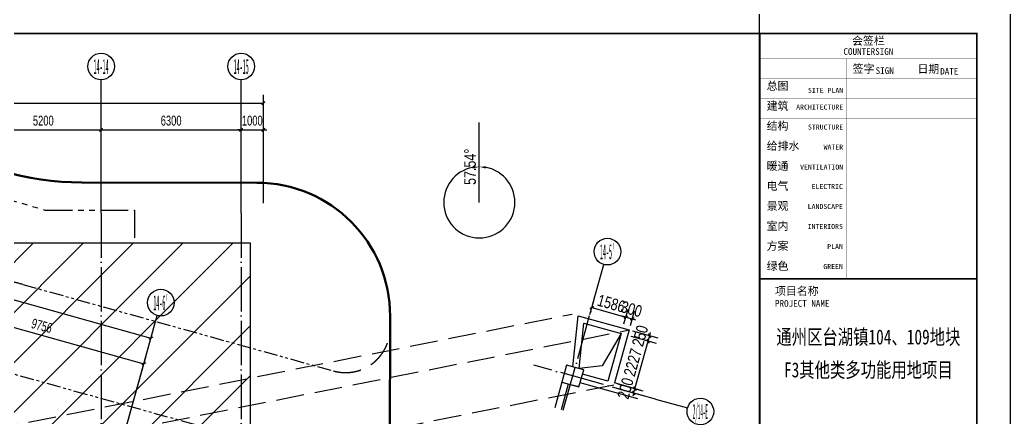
# Model space of a CAD drawing. Extents: x -233336 to 840473, y -28113 to 330904.
# Drawn here: x 105943 to 150489, y 44801 to 62717 of the extents above; entities that cross this region are included whole.
import ezdxf
from ezdxf.enums import TextEntityAlignment as Align
from ezdxf.xclip import XClip

# ---------------------------------------------------------------- set-up
doc = ezdxf.new("R2010")
doc.units = 0
doc.header["$LTSCALE"] = 1000
doc.header["$XCLIPFRAME"] = 2
for name, pattern in [('104-14# 核心筒$0$DOTE', [2.42, 2, -0.2, 0.02, -0.2]), ('X-104 14#平面$0$104-14# 核心筒$2$DOTE', [2.42, 2, -0.2, 0.02, -0.2]), ('X-104 14#平面$0$DASH', [0.35, 0.25, -0.1]), ('X-104 14#平面$0$PHANTOM2', [1.25, 0.625, -0.125, 0.125, -0.125, 0.125, -0.125])]:
    doc.linetypes.add(name, pattern=pattern)
doc.layers.get('0').update_dxf_attribs({"linetype": 'CONTINUOUS'})
doc.layers.get('Defpoints').update_dxf_attribs({"linetype": 'CONTINUOUS'})
for name, color, linetype in [('104-14# 核心筒$0$01-标注_轴线坐标', 8, 'CONTINUOUS'), ('104-14# 核心筒$0$A_AXIS-轴线', 8, '104-14# 核心筒$0$DOTE'), ('104-14# 核心筒$0$AXIS_TEXT', 7, 'CONTINUOUS'), ('AXIS_TEXT', 7, 'CONTINUOUS'), ('X-104 14#平面$0$01-标注_尺寸', 8, 'CONTINUOUS'), ('X-104 14#平面$0$02-TEXT_标注', 9, 'CONTINUOUS'), ('X-104 14#平面$0$104-14# 核心筒$1$01-标注_轴线坐标', 8, 'CONTINUOUS'), ('X-104 14#平面$0$104-14# 核心筒$2$A_AXIS-轴线', 8, 'X-104 14#平面$0$104-14# 核心筒$2$DOTE'), ('X-104 14#平面$0$104-14# 核心筒$2$A_STR-砼柱', 8, 'CONTINUOUS'), ('X-104 14#平面$0$A-I_卫-洁具', 8, 'CONTINUOUS'), ('X-104 14#平面$0$A-O_屋面', 8, 'CONTINUOUS'), ('X-104 14#平面$0$A-SUR_吊顶', 8, 'CONTINUOUS'), ('X-104 14#平面$0$A_STR-砼墙', 7, 'CONTINUOUS')]:
    doc.layers.add(name, color=color, linetype=linetype)
doc.layers.add('X-104 14#平面$0$04-不打印_辅助线', color=8, linetype='CONTINUOUS', plot=False)
doc.layers.add('X-104 14#平面$0$降板', color=8, linetype='CONTINUOUS', plot=False)
doc.layers.add('X-104 14#平面$0$road', color=8, linetype='CONTINUOUS', lineweight=50)
doc.styles.add('104-14# 核心筒$0$_TCH_AXIS', font='STXIHEI.TTF', dxfattribs={"width": 0.8})
doc.styles.add('104-14# 核心筒$0$_TCH_DIM_T3', font='ros.shx', dxfattribs={"width": 0.705882, "bigfont": 'jd.shx'})
doc.styles.add('COMPLEX', font='COMPLEX')
doc.styles.add('X-104 14#平面$0$104-14# 核心筒$2$_TCH_AXIS', font='STXIHEI.TTF', dxfattribs={"width": 0.75})
doc.styles.add('X-104 14#平面$0$_TCH_DIM_T3', font='ros.shx', dxfattribs={"width": 0.8, "bigfont": 'jd.shx'})
doc.styles.add('图签信息$0$华文细黑', font='STXIHEI.TTF', dxfattribs={"height": 10})
doc.dimstyles.new('104-14# 核心筒$0$_TCH_ARCH&&150', dxfattribs={"dimtxt": 446.25, "dimasz": 150, "dimexe": 375, "dimexo": 450, "dimgap": 189.375, "dimtad": 1, "dimdec": 0, "dimzin": 0, "dimdsep": 46, "dimtxsty": '104-14# 核心筒$0$_TCH_DIM_T3', "dimblk": '104-14# 核心筒$0$_ArchTick', "dimcen": 0.09, "dimclrt": 7, "dimazin": 2, "dimtfac": 1, "dimtdec": 0, "dimtix": 1, "dimtmove": 2, "dimatfit": 3, "dimfxl": 0, "dimtolj": 1, "dimtzin": 0, "dimarcsym": 0})
doc.dimstyles.new('X-104 14#平面$0$_TCH_ARCH&&150', dxfattribs={"dimtxt": 525, "dimasz": 150, "dimexe": 375, "dimexo": 450, "dimgap": 150, "dimtad": 1, "dimdec": 0, "dimzin": 0, "dimdsep": 46, "dimtxsty": 'X-104 14#平面$0$_TCH_DIM_T3', "dimblk": 'X-104 14#平面$0$_ArchTick', "dimcen": 0.09, "dimclrt": 7, "dimazin": 2, "dimtfac": 1, "dimtdec": 0, "dimtix": 1, "dimtmove": 2, "dimatfit": 3, "dimfxl": 0, "dimtolj": 1, "dimtzin": 0, "dimarcsym": 0})
doc.dimstyles.new('X-104 14#平面$0$_TCH_ARROW&&150', dxfattribs={"dimtxt": 525, "dimasz": 300, "dimexe": 375, "dimexo": 450, "dimgap": 150, "dimtad": 1, "dimdec": 0, "dimzin": 0, "dimdsep": 46, "dimtxsty": 'X-104 14#平面$0$_TCH_DIM_T3', "dimcen": 0.09, "dimclrt": 7, "dimazin": 2, "dimtfac": 1, "dimtdec": 0, "dimtix": 1, "dimtmove": 2, "dimatfit": 3, "dimfxl": 0, "dimtolj": 1, "dimtzin": 0, "dimarcsym": 0})

# ---------------------------------------------------------------- blocks, each defined once
blk = doc.blocks.new('图框-A1+1-2')
for points, const_width in [([(0, 0), (1261, 0), (1261, 594), (0, 594)], 0.05), ([(1186, 584), (25, 584), (25, 10), (1186, 10)], 0.5)]:
    blk.add_lwpolyline(points, close=True, dxfattribs=dict(const_width=const_width))
blk = doc.blocks.new('图签信息')
at = {"const_width": 0.5}
for points in [[(-65, 574), (-65, 500.5), (0, 500.5), (0, 574)], [(-65, 0), (0, 0), (0, 500.5), (-65, 500.5)]]:
    blk.add_lwpolyline(points, close=True, dxfattribs=at)
at = {"const_width": 0.05}
for points in [[(-65, 566.5), (0, 566.5)], [(-39.14, 566.5), (-39.14, 500.5)], [(-19.1, 566.5), (-19.1, 500.5)], [(-65, 560.5), (0, 560.5)], [(-65, 554.5), (0, 554.5)], [(-65, 548.5), (0, 548.5)], [(-65, 542.5), (0, 542.5)], [(-65, 536.5), (0, 536.5)], [(-65, 530.5), (0, 530.5)], [(-65, 524.5), (0, 524.5)], [(-65, 518.5), (0, 518.5)], [(-65, 512.5), (0, 512.5)], [(-65, 512.5), (0, 512.5)], [(-65, 506.5), (0, 506.5)], [(-65, 500.5), (0, 500.5)]]:
    blk.add_lwpolyline(points, dxfattribs=at)
at = {"style": '图签信息$0$华文细黑'}
for s, height, p in [('会签栏', 2.4, (-32.5, 573)), ('COUNTERSIGN', 2, (-32.5, 569.6))]:
    blk.add_text(s, height=height, dxfattribs=at).set_placement(p, align=Align.TOP_CENTER)
for s, height, p in [('签字', 2.4, (-37.22, 564.63)), ('日期', 2.4, (-17.79, 564.58)), ('SIGN', 2, (-30.32, 563.88)), ('DATE', 2, (-10.96, 563.7)), ('总图', 2.4, (-63, 559.5)), ('建筑', 2.4, (-63, 553.5)), ('结构', 2.4, (-63, 547.5)), ('给排水', 2.4, (-63, 541.5)), ('暖通', 2.4, (-63, 535.5)), ('电气', 2.4, (-63, 529.5)), ('景观', 2.4, (-63, 523.5)), ('室内', 2.4, (-63, 517.5)), ('方案', 2.4, (-63, 511.5)), ('绿色', 2.4, (-63, 505.5)), ('项目名称', 2.4, (-60.5, 498)), ('PROJECT NAME', 2, (-60.5, 494.08))]:
    blk.add_text(s, height=height, dxfattribs=at).set_placement(p, align=Align.TOP_LEFT)
for s, p in [('SITE PLAN', (-40.06, 557.7)), ('ARCHITECTURE', (-40.06, 552.7)), ('STRUCTURE', (-40.06, 546.7)), ('WATER', (-40.06, 540.7)), ('VENTILATION', (-40.06, 534.7)), ('ELECTRIC', (-40.14, 528.89)), ('LANDSCAPE', (-40.14, 522.89)), ('INTERIORS', (-40.14, 516.89)), ('PLAN', (-40.14, 510.89)), ('GREEN', (-40.14, 504.89))]:
    blk.add_text(s, height=1.5, dxfattribs=at).set_placement(p, align=Align.TOP_RIGHT)
at = {"color": 4, "style": '图签信息$0$华文细黑', "width": 0.75}
for s, p in [('通州区台湖镇104、109地块', (-32.5, 480.78)), ('F3其他类多功能用地项目', (-32.5, 470.91))]:
    blk.add_text(s, height=4.5, dxfattribs=at).set_placement(p, align=Align.CENTER)
blk = doc.blocks.new('图签-A1')
at = {"color": 2}
blk.add_blockref('图签信息', (0, 0), dxfattribs=at)
blk = doc.blocks.new('_AXISO')
blk.add_circle((0, 0), 0.5)
at = {"layer": 'AXIS_TEXT', "style": 'COMPLEX', "width": 1.041667}
blk.add_attdef('A', text='', height=0.56, dxfattribs=at).set_placement((-0.25, -0.28), (0.25, -0.28), align=Align.FIT)
blk = doc.blocks.new('104-14# 核心筒$0$_ArchTick')
at = {"color": 0, "linetype": 'ByBlock', "const_width": 0.4}
blk.add_lwpolyline([(-0.5, -0.5), (0.5, 0.5)], dxfattribs=at)
blk = doc.blocks.new('*D264')
at = {"layer": '104-14# 核心筒$0$01-标注_轴线坐标', "color": 0, "lineweight": -2}
for p, q in [((-1359, 54468), (-1359, 59343)), ((116900, 54468), (116900, 59343)), ((-1359, 58968), (116900, 58968))]:
    blk.add_line(p, q, dxfattribs=at)
at = {"layer": 'Defpoints', "color": 0}
for p in [(116900, 58968), (-1359, 54018), (116900, 54018)]:
    blk.add_point(p, dxfattribs=at)
at = {"layer": '104-14# 核心筒$0$01-标注_轴线坐标', "color": 0, "lineweight": -2, "xscale": 150, "yscale": 150, "zscale": 150, "rotation": 180}
blk.add_blockref('104-14# 核心筒$0$_ArchTick', (-1359, 58968), dxfattribs=at)
at = {"layer": '104-14# 核心筒$0$01-标注_轴线坐标', "color": 0, "lineweight": -2, "xscale": 150, "yscale": 150, "zscale": 150}
blk.add_blockref('104-14# 核心筒$0$_ArchTick', (116900, 58968), dxfattribs=at)
at = {"layer": '104-14# 核心筒$0$01-标注_轴线坐标', "color": 7, "insert": (57771, 59381), "char_height": 446.2, "attachment_point": 5, "style": '104-14# 核心筒$0$_TCH_DIM_T3'}
blk.add_mtext('\\A1;118259', dxfattribs=at)
blk = doc.blocks.new('*D278')
at = {"layer": '104-14# 核心筒$0$01-标注_轴线坐标', "color": 0, "lineweight": -2}
for p, q in [((104400, 54468), (104400, 58143)), ((109600, 54468), (109600, 58143)), ((104400, 57768), (109600, 57768))]:
    blk.add_line(p, q, dxfattribs=at)
at = {"layer": 'Defpoints', "color": 0}
for p in [(109600, 57768), (104400, 54018), (109600, 54018)]:
    blk.add_point(p, dxfattribs=at)
at = {"layer": '104-14# 核心筒$0$01-标注_轴线坐标', "color": 0, "lineweight": -2, "xscale": 150, "yscale": 150, "zscale": 150, "rotation": 180}
blk.add_blockref('104-14# 核心筒$0$_ArchTick', (104400, 57768), dxfattribs=at)
at = {"layer": '104-14# 核心筒$0$01-标注_轴线坐标', "color": 0, "lineweight": -2, "xscale": 150, "yscale": 150, "zscale": 150}
blk.add_blockref('104-14# 核心筒$0$_ArchTick', (109600, 57768), dxfattribs=at)
at = {"layer": '104-14# 核心筒$0$01-标注_轴线坐标', "color": 7, "insert": (107000, 58181), "char_height": 446.2, "attachment_point": 5, "style": '104-14# 核心筒$0$_TCH_DIM_T3'}
blk.add_mtext('\\A1;5200', dxfattribs=at)
blk = doc.blocks.new('*D279')
at = {"layer": '104-14# 核心筒$0$01-标注_轴线坐标', "color": 0, "lineweight": -2}
for p, q in [((109600, 54468), (109600, 58143)), ((115900, 54468), (115900, 58143)), ((109600, 57768), (115900, 57768))]:
    blk.add_line(p, q, dxfattribs=at)
at = {"layer": 'Defpoints', "color": 0}
for p in [(115900, 57768), (109600, 54018), (115900, 54018)]:
    blk.add_point(p, dxfattribs=at)
at = {"layer": '104-14# 核心筒$0$01-标注_轴线坐标', "color": 0, "lineweight": -2, "xscale": 150, "yscale": 150, "zscale": 150, "rotation": 180}
blk.add_blockref('104-14# 核心筒$0$_ArchTick', (109600, 57768), dxfattribs=at)
at = {"layer": '104-14# 核心筒$0$01-标注_轴线坐标', "color": 0, "lineweight": -2, "xscale": 150, "yscale": 150, "zscale": 150}
blk.add_blockref('104-14# 核心筒$0$_ArchTick', (115900, 57768), dxfattribs=at)
at = {"layer": '104-14# 核心筒$0$01-标注_轴线坐标', "color": 7, "insert": (112750, 58181), "char_height": 446.2, "attachment_point": 5, "style": '104-14# 核心筒$0$_TCH_DIM_T3'}
blk.add_mtext('\\A1;6300', dxfattribs=at)
blk = doc.blocks.new('*D280')
at = {"layer": '104-14# 核心筒$0$01-标注_轴线坐标', "color": 0, "lineweight": -2}
for p, q in [((115900, 54468), (115900, 58143)), ((116900, 54468), (116900, 58143)), ((115900, 57768), (115750, 57768)), ((115900, 57768), (116900, 57768)), ((116900, 57768), (117050, 57768))]:
    blk.add_line(p, q, dxfattribs=at)
at = {"layer": 'Defpoints', "color": 0}
for p in [(116900, 57768), (115900, 54018), (116900, 54018)]:
    blk.add_point(p, dxfattribs=at)
at = {"layer": '104-14# 核心筒$0$01-标注_轴线坐标', "color": 0, "lineweight": -2, "xscale": 150, "yscale": 150, "zscale": 150}
blk.add_blockref('104-14# 核心筒$0$_ArchTick', (115900, 57768), dxfattribs=at)
at = {"layer": '104-14# 核心筒$0$01-标注_轴线坐标', "color": 0, "lineweight": -2, "xscale": 150, "yscale": 150, "zscale": 150, "rotation": 180}
blk.add_blockref('104-14# 核心筒$0$_ArchTick', (116900, 57768), dxfattribs=at)
at = {"layer": '104-14# 核心筒$0$01-标注_轴线坐标', "color": 7, "insert": (116400, 58181), "char_height": 446.2, "attachment_point": 5, "style": '104-14# 核心筒$0$_TCH_DIM_T3'}
blk.add_mtext('\\A1;1000', dxfattribs=at)
blk = doc.blocks.new('*D302')
at = {"layer": '104-14# 核心筒$0$01-标注_轴线坐标', "color": 0, "lineweight": -2}
for p, q in [((86294, 50843), (87601, 55539)), ((87500, 55178), (111844, 48405)), ((110638, 44069), (111944, 48766))]:
    blk.add_line(p, q, dxfattribs=at)
at = {"layer": 'Defpoints', "color": 0}
for p in [(86174, 50409), (111844, 48405), (110517, 43636)]:
    blk.add_point(p, dxfattribs=at)
at = {"layer": '104-14# 核心筒$0$01-标注_轴线坐标', "color": 0, "lineweight": -2, "xscale": 150, "yscale": 150, "zscale": 150}
for p, rotation in [((87500, 55178), 164.4518973649167), ((111844, 48405), 344.4518973649167)]:
    blk.add_blockref('104-14# 核心筒$0$_ArchTick', p, dxfattribs=dict(at, rotation=rotation))
at = {"layer": '104-14# 核心筒$0$01-标注_轴线坐标', "color": 7, "insert": (99783, 52189), "char_height": 446.2, "attachment_point": 5, "rotation": 344.4519, "style": '104-14# 核心筒$0$_TCH_DIM_T3'}
blk.add_mtext('\\A1;25268', dxfattribs=at)
blk = doc.blocks.new('*D305')
at = {"layer": '104-14# 核心筒$0$01-标注_轴线坐标', "color": 0, "lineweight": -2}
for p, q in [((101239, 46685), (102224, 50225)), ((102123, 49864), (111522, 47249)), ((110638, 44069), (111623, 47610))]:
    blk.add_line(p, q, dxfattribs=at)
at = {"layer": 'Defpoints', "color": 0}
for p in [(111522, 47249), (101118, 46251), (110517, 43636)]:
    blk.add_point(p, dxfattribs=at)
at = {"layer": '104-14# 核心筒$0$01-标注_轴线坐标', "color": 0, "lineweight": -2, "xscale": 150, "yscale": 150, "zscale": 150}
for p, rotation in [((102123, 49864), 164.4518973650898), ((111522, 47249), 344.4518973650898)]:
    blk.add_blockref('104-14# 核心筒$0$_ArchTick', p, dxfattribs=dict(at, rotation=rotation))
at = {"layer": '104-14# 核心筒$0$01-标注_轴线坐标', "color": 7, "insert": (106933, 48954), "char_height": 446.2, "attachment_point": 5, "rotation": 344.4519, "style": '104-14# 核心筒$0$_TCH_DIM_T3'}
blk.add_mtext('\\A1;9756', dxfattribs=at)
blk = doc.blocks.new('_FZHK')
blk.add_lwpolyline([(-0.5, -0.5), (0.5, -0.5), (0.5, 0.5), (-0.5, 0.5)], close=True)
blk = doc.blocks.new('X-104 14#平面$0$_ArchTick')
at = {"color": 0, "linetype": 'ByBlock', "const_width": 0.4}
blk.add_lwpolyline([(-0.5, -0.5), (0.5, 0.5)], dxfattribs=at)
blk = doc.blocks.new('*D236')
at = {"layer": 'Defpoints', "color": 0}
for p in [(132399, 46464), (132345, 46271), (133611, 46127)]:
    blk.add_point(p, dxfattribs=at)
at = {"layer": 'X-104 14#平面$0$01-标注_尺寸', "color": 0, "lineweight": -2}
for p, q in [((132832, 46343), (133973, 46026)), ((132778, 46151), (133919, 45833)), ((133558, 45934), (133518, 45789)), ((133558, 45934), (133611, 46127)), ((133611, 46127), (133652, 46271))]:
    blk.add_line(p, q, dxfattribs=at)
at = {"layer": 'X-104 14#平面$0$01-标注_尺寸', "color": 0, "lineweight": -2, "xscale": 150, "yscale": 150, "zscale": 150}
for p, rotation in [((133558, 45934), 74.45189816621114), ((133611, 46127), 254.4518981662111)]:
    blk.add_blockref('X-104 14#平面$0$_ArchTick', p, dxfattribs=dict(at, rotation=rotation))
at = {"layer": 'X-104 14#平面$0$01-标注_尺寸', "color": 7, "insert": (133187, 46141), "char_height": 525, "attachment_point": 5, "rotation": 74.4519, "style": 'X-104 14#平面$0$_TCH_DIM_T3'}
blk.add_mtext('\\A1;200', dxfattribs=at)
blk = doc.blocks.new('*D237')
at = {"layer": 'Defpoints', "color": 0}
for p in [(132995, 48609), (134208, 48272), (132399, 46464)]:
    blk.add_point(p, dxfattribs=at)
at = {"layer": 'X-104 14#平面$0$01-标注_尺寸', "color": 0, "lineweight": -2}
for p, q in [((133429, 48488), (134569, 48171)), ((133611, 46127), (134208, 48272)), ((132832, 46343), (133973, 46026))]:
    blk.add_line(p, q, dxfattribs=at)
at = {"layer": 'X-104 14#平面$0$01-标注_尺寸', "color": 0, "lineweight": -2, "xscale": 150, "yscale": 150, "zscale": 150}
for p, rotation in [((134208, 48272), 74.45189816620903), ((133611, 46127), 254.451898166209)]:
    blk.add_blockref('X-104 14#平面$0$_ArchTick', p, dxfattribs=dict(at, rotation=rotation))
at = {"layer": 'X-104 14#平面$0$01-标注_尺寸', "color": 7, "insert": (133512, 47310), "char_height": 525, "attachment_point": 5, "rotation": 74.4519, "style": 'X-104 14#平面$0$_TCH_DIM_T3'}
blk.add_mtext('\\A1;2227', dxfattribs=at)
blk = doc.blocks.new('*D238')
at = {"layer": 'Defpoints', "color": 0}
for p in [(132995, 48609), (133062, 48850), (134275, 48512)]:
    blk.add_point(p, dxfattribs=at)
at = {"layer": 'X-104 14#平面$0$01-标注_尺寸', "color": 0, "lineweight": -2}
for p, q in [((133496, 48729), (134637, 48412)), ((134275, 48512), (134315, 48657)), ((133429, 48488), (134569, 48171)), ((134208, 48272), (134168, 48127)), ((134208, 48272), (134275, 48512))]:
    blk.add_line(p, q, dxfattribs=at)
at = {"layer": 'X-104 14#平面$0$01-标注_尺寸', "color": 0, "lineweight": -2, "xscale": 150, "yscale": 150, "zscale": 150}
for p, rotation in [((134275, 48512), 254.451898166209), ((134208, 48272), 74.45189816620898)]:
    blk.add_blockref('X-104 14#平面$0$_ArchTick', p, dxfattribs=dict(at, rotation=rotation))
at = {"layer": 'X-104 14#平面$0$01-标注_尺寸', "color": 7, "insert": (133844, 48503), "char_height": 525, "attachment_point": 5, "rotation": 74.4519, "style": 'X-104 14#平面$0$_TCH_DIM_T3'}
blk.add_mtext('\\A1;250', dxfattribs=at)
blk = doc.blocks.new('*D239')
at = {"layer": 'Defpoints', "color": 0}
for p in [(131467, 49034), (133201, 49348), (132995, 48609)]:
    blk.add_point(p, dxfattribs=at)
at = {"layer": 'X-104 14#平面$0$01-标注_尺寸', "color": 0, "lineweight": -2}
for p, q in [((131588, 49468), (131773, 50134)), ((131673, 49773), (133201, 49348)), ((133116, 49043), (133301, 49709))]:
    blk.add_line(p, q, dxfattribs=at)
at = {"layer": 'X-104 14#平面$0$01-标注_尺寸', "color": 0, "lineweight": -2, "xscale": 150, "yscale": 150, "zscale": 150}
for p, rotation in [((131673, 49773), 164.451897365089), ((133201, 49348), 344.4518973650891)]:
    blk.add_blockref('X-104 14#平面$0$_ArchTick', p, dxfattribs=dict(at, rotation=rotation))
at = {"layer": 'X-104 14#平面$0$01-标注_尺寸', "color": 7, "insert": (132547, 49957), "char_height": 525, "attachment_point": 5, "rotation": 344.4519, "style": 'X-104 14#平面$0$_TCH_DIM_T3'}
blk.add_mtext('\\A1;1586', dxfattribs=at)
blk = doc.blocks.new('*D240')
at = {"layer": 'Defpoints', "color": 0}
for p in [(133490, 49267), (132995, 48609), (133284, 48529)]:
    blk.add_point(p, dxfattribs=at)
at = {"layer": 'X-104 14#平面$0$01-标注_尺寸', "color": 0, "lineweight": -2}
for p, q in [((133116, 49043), (133301, 49709)), ((133405, 48962), (133590, 49628)), ((133201, 49348), (133056, 49388)), ((133201, 49348), (133490, 49267)), ((133490, 49267), (133634, 49227))]:
    blk.add_line(p, q, dxfattribs=at)
at = {"layer": 'X-104 14#平面$0$01-标注_尺寸', "color": 0, "lineweight": -2, "xscale": 150, "yscale": 150, "zscale": 150}
for p, rotation in [((133201, 49348), 344.4518973650891), ((133490, 49267), 164.4518973650891)]:
    blk.add_blockref('X-104 14#平面$0$_ArchTick', p, dxfattribs=dict(at, rotation=rotation))
at = {"layer": 'X-104 14#平面$0$01-标注_尺寸', "color": 7, "insert": (133456, 49705), "char_height": 525, "attachment_point": 5, "rotation": 344.4519, "style": 'X-104 14#平面$0$_TCH_DIM_T3'}
blk.add_mtext('\\A1;300', dxfattribs=at)
blk = doc.blocks.new('*D243')
at = {"layer": 'Defpoints', "color": 0}
for p in [(126610, 56106), (126610, 54506), (126610, 54506), (126610, 54506)]:
    blk.add_point(p, dxfattribs=at)
at = {"layer": 'X-104 14#平面$0$01-标注_尺寸', "color": 0, "lineweight": -2}
blk.add_line((126610, 54956), (126610, 56481), dxfattribs=at)
blk.add_line((126610, 54956), (126610, 56481), dxfattribs=at)
blk.add_arc((126610, 54506), 1600, 100.7602, 79.2398, dxfattribs=at)
at = {"layer": 'X-104 14#平面$0$01-标注_尺寸', "color": 0}
for points in [[(126307, 56128), (126316, 56028), (126610, 56106)], [(126904, 56028), (126914, 56128), (126610, 56106)]]:
    blk.add_solid(points, dxfattribs=at)
at = {"layer": 'X-104 14#平面$0$01-标注_尺寸', "color": 7, "insert": (126198, 56106), "char_height": 525, "attachment_point": 5, "rotation": 90, "style": 'X-104 14#平面$0$_TCH_DIM_T3'}
blk.add_mtext('\\A1;57.54%%d', dxfattribs=at)
blk = doc.blocks.new('104-14# 核心筒')
at = {"layer": '104-14# 核心筒$0$01-标注_轴线坐标'}
for p, q in [((109600, 54018.4), (109600, 60018.4)), ((115900, 54018.4), (115900, 60018.4)), ((110517.7, 43638.1), (112126, 49418.5))]:
    blk.add_line(p, q, dxfattribs=at)
blk.add_circle((112286.8, 49996.6), 600, dxfattribs=at)
at = {"layer": '104-14# 核心筒$0$A_AXIS-轴线'}
for p, q in [((109600, 54018.4), (109600, -8545.1)), ((115900, 54018.4), (115900, -8545.1))]:
    blk.add_line(p, q, dxfattribs=at)
at = {"layer": '104-14# 核心筒$0$01-标注_轴线坐标'}
ref = blk.add_blockref('_AXISO', (109600, 60618.4), dxfattribs=dict(at, xscale=1200, yscale=1200, zscale=1200))
ref.add_attrib('A', '14-14', dxfattribs={"layer": '104-14# 核心筒$0$AXIS_TEXT', "height": 678.82, "style": '104-14# 核心筒$0$_TCH_AXIS', "width": 0.366464}).set_placement((109260.6, 60279), (109939.4, 60279), align=Align.FIT)
ref = blk.add_blockref('_AXISO', (115900, 60618.4), dxfattribs=dict(at, xscale=1200, yscale=1200, zscale=1200))
ref.add_attrib('A', '14-15', dxfattribs={"layer": '104-14# 核心筒$0$AXIS_TEXT', "height": 678.82, "style": '104-14# 核心筒$0$_TCH_AXIS', "width": 0.366464}).set_placement((115560.6, 60279), (116239.4, 60279), align=Align.FIT)
at = {"layer": '104-14# 核心筒$0$01-标注_轴线坐标', "color": 7, "style": '104-14# 核心筒$0$_TCH_AXIS', "width": 0.425981}
blk.add_text("14-6'", height=678.82, dxfattribs=at).set_placement((111947.4, 49657.2), (112626.2, 49657.2), align=Align.FIT)
at = {"layer": '104-14# 核心筒$0$01-标注_轴线坐标'}
for p1, p2, distance, text, picture, middle in [((-1359, 54018.4), (116900.2, 54018.4), 4950, '118259', '*D264', (57770.6, 59380.9)), ((104400, 54018.4), (109600, 54018.4), 3750, '5200', '*D278', (107000, 58180.9)), ((109600, 54018.4), (115900, 54018.4), 3750, '6300', '*D279', (112750, 58180.9)), ((115900, 54018.4), (116900.2, 54018.4), 3750, '1000', '*D280', (116400.1, 58180.9)), ((86173.5, 50409), (110517.1, 43636), 4950, '25268', '*D302', (99782.7, 52188.8)), ((101117.9, 46251.1), (110517.1, 43636), 3750, '9756', '*D305', (106933.3, 48953.7))]:
    dim = blk.add_aligned_dim(p1=p1, p2=p2, distance=distance, text=text, dimstyle='104-14# 核心筒$0$_TCH_ARCH&&150', dxfattribs=at)
    dim.commit()
    dim.dimension.update_dxf_attribs({"geometry": picture, "text_midpoint": middle})
blk = doc.blocks.new('X-104 14#平面')
at = {"layer": 'X-104 14#平面$0$降板'}
h = blk.add_hatch(dxfattribs=at)
h.set_pattern_fill('ANSI31', color=256, scale=1000)
h.set_pattern_definition([(45, (0, 0), (-1122.532, 1122.532), [])])
h.paths.add_polyline_path([(86400, 51400), (92100, 51400), (92100, 55283.2), (94608.8, 59227.5), (104902.6, 52680), (116300, 52680), (116300, 35910.4), (115900, 35910.4), (99509.6, 40470.7), (97097.2, 31800), (84844.4, 35209.1), (86191.6, 40051.1), (83500, 40800), (86400, 48900)])
for points in [[(-38664.4, 63600), (150485.6, 63600), (150485.6, -25500), (-38664.4, -25500)], [(131309.3, 46974.6), (130538.6, 47189.1), (130324.1, 46418.4), (131094.9, 46203.9)]]:
    blk.add_lwpolyline(points, close=True)
for points in [[(132995.2, 48609), (132135, 47151), (131103.5, 47031.9)], [(131094.9, 46203.9), (130613.2, 46337.9)]]:
    blk.add_lwpolyline(points)
at = {"layer": 'X-104 14#平面$0$02-TEXT_标注', "linetype": 'X-104 14#平面$0$DASH', "ltscale": 5}
for points in [[(99474, 43258.8), (130781.1, 49484.6)], [(102044.3, 42543.6), (133351.4, 48769.5)], [(132660.8, 46287.2), (101353.7, 40061.4)]]:
    blk.add_lwpolyline(points, dxfattribs=at)
at = {"layer": 'X-104 14#平面$0$04-不打印_辅助线', "linetype": 'X-104 14#平面$0$DASH', "ltscale": 5}
blk.add_arc((120596.1, 48851.7), 2000, 254.4519, 360, dxfattribs=at)
at = {"layer": 'X-104 14#平面$0$104-14# 核心筒$1$01-标注_轴线坐标'}
for p, q in [((131810.3, 50267.7), (132212.4, 51712.8)), ((134530.6, 45663.2), (135975.7, 45261.1))]:
    blk.add_line(p, q, dxfattribs=at)
for centre in [(132373.2, 52290.8), (136553.8, 45100.3)]:
    blk.add_circle(centre, 600, dxfattribs=at)
at = {"layer": 'X-104 14#平面$0$104-14# 核心筒$2$A_AXIS-轴线'}
for p, q in [((130387.9, 45155.1), (131810.3, 50267.7)), ((134530.6, 45663.2), (129064.3, 47184.1))]:
    blk.add_line(p, q, dxfattribs=at)
at = {"layer": 'X-104 14#平面$0$A-I_卫-洁具'}
blk.add_lwpolyline([(126610.5, 54506.1), (126610.5, 58106.1)], dxfattribs=at)
at = {"layer": 'X-104 14#平面$0$A-O_屋面', "linetype": 'X-104 14#平面$0$PHANTOM2', "ltscale": 2}
blk.add_lwpolyline([(116300, 1125.5), (112466, -2800), (-12111.5, -2800), (-10903.8, 3413.1), (-11202.5, 3471.2), (-4857, 36100), (58808.6, 36100), (74837.7, 49550), (86050, 49550), (86050, 51700), (92100, 51702), (92100, 55283.2), (94608.8, 59227.5), (95621.4, 58583.5), (95782.4, 58836.6), (99791.5, 56286.5), (107067.8, 54161.9), (111100, 54161.9), (111100, 52680), (116300, 52680)], close=True, dxfattribs=at)
at = {"layer": 'X-104 14#平面$0$A-SUR_吊顶', "linetype": 'X-104 14#平面$0$PHANTOM2'}
for p, q in [((106080.2, 50814.5), (120060, 46924.9)), ((113798.1, 44515.2), (105008, 46960.9))]:
    blk.add_line(p, q, dxfattribs=at)
blk.add_arc((101791.4, 35400), 16000, 74.4519, 90, dxfattribs=at)
at = {"layer": 'X-104 14#平面$0$A_STR-砼墙'}
for p, q in [((130810.5, 47113.4), (131053, 49409)), ((131053, 49409), (133351.4, 48769.5)), ((131103.5, 47031.9), (131319.4, 49075.3)), ((131319.4, 49075.3), (132995.4, 48609)), ((132995.4, 48609), (132398.5, 46464)), ((133351.4, 48769.5), (132687.6, 46383.6)), ((132398.5, 46464), (131255.7, 46782)), ((130324.1, 46418.4), (130002.5, 45262.3)), ((130613.2, 46337.9), (130291.5, 45181.9)), ((132435.8, 46038.4), (131148.5, 46396.6)), ((133843.7, 46061.9), (132687.6, 46383.6)), ((133736.4, 45676.6), (132435.8, 46038.4))]:
    blk.add_line(p, q, dxfattribs=at)
at = {"layer": 'X-104 14#平面$0$road'}
for p, q in [((108734.6, 55400.5), (116606.1, 55391.9)), ((116606.1, 55391.9), (108734.6, 55400.5)), ((122540.3, -4713.6), (122599.5, 49385.3))]:
    blk.add_line(p, q, dxfattribs=at)
for centre, radius, start, end in [((108748.9, 68400.5), 13000, 237.5, 269.9373), ((116599.5, 49391.9), 6000, 359.9373, 89.9373), ((116599.5, 49391.9), 6000, 359.9373, 89.9373)]:
    blk.add_arc(centre, radius, start, end, dxfattribs=at)
at = {"layer": 'X-104 14#平面$0$降板'}
blk.add_lwpolyline([(86400, 51400), (92100, 51400), (92100, 55283.2), (94608.8, 59227.5), (104902.6, 52680), (116300, 52680), (116300, 35910.4), (115900, 35910.4), (99509.6, 40470.7), (97097.2, 31800), (84844.4, 35209.1), (86191.6, 40051.1), (83500, 40800), (86400, 48900)], close=True, dxfattribs=at)
ref = blk.add_blockref('104-14# 核心筒', (0, 0))
XClip(ref).set_block_clipping_path([(-38664.3623821461, -25500), (139216.5485069363, 330900)])
at = {"xscale": 150, "yscale": 150, "zscale": 150}
for name, p in [('图框-A1+1-2', (-38664.4, -25500)), ('图签-A1', (148985.6, -24000))]:
    blk.add_blockref(name, p, dxfattribs=at)
at = {"layer": 'X-104 14#平面$0$104-14# 核心筒$2$A_STR-砼柱', "xscale": 799.9999999999771, "yscale": 799.9999999999771, "zscale": 799.9999999999771, "rotation": 344.4518973650901}
blk.add_blockref('_FZHK', (130816.7, 46696.5), dxfattribs=at)
at = {"layer": 'X-104 14#平面$0$104-14# 核心筒$1$01-标注_轴线坐标', "color": 7, "style": 'X-104 14#平面$0$104-14# 核心筒$2$_TCH_AXIS'}
for s, width, p, p2 in [("14-5'", 0.45438, (132033.8, 51951.4), (132712.6, 51951.4)), ('2/14-E', 0.335693, (136214.4, 44760.9), (136893.2, 44760.9))]:
    blk.add_text(s, height=678.82, dxfattribs=dict(at, width=width)).set_placement(p, p2, align=Align.FIT)
at = {"layer": 'X-104 14#平面$0$01-标注_尺寸'}
dim = blk.add_angular_dim_3p(base=(126610.5, 56105.9), center=(126610.5, 54506.1), p1=(126610.5, 54506.1), p2=(126610.5, 54506.1), text='57.54%%d', dimstyle='X-104 14#平面$0$_TCH_ARROW&&150', dxfattribs=at)
dim.commit()
dim.dimension.update_dxf_attribs({"geometry": '*D243', "text_midpoint": (126198, 56105.9)})
for p1, p2, distance, text, picture, middle in [((131467.1, 49034.2), (132995.2, 48609), 766.5, '1586', '*D239', (132547.2, 49957.5)), ((132995.2, 48609), (133284.4, 48528.6), 766.5, '300', '*D240', (133455.8, 49704.7)), ((132995.4, 48609), (133062.4, 48849.9), -1258.9, '250', '*D238', (133844.3, 48502.6)), ((132398.5, 46464), (132995.4, 48609), -1258.9, '2227', '*D237', (133512.4, 47309.6)), ((132344.9, 46271.3), (132398.5, 46464), -1258.9, '200', '*D236', (133187.2, 46140.8))]:
    dim = blk.add_aligned_dim(p1=p1, p2=p2, distance=distance, text=text, dimstyle='X-104 14#平面$0$_TCH_ARCH&&150', dxfattribs=at)
    dim.commit()
    dim.dimension.update_dxf_attribs({"geometry": picture, "text_midpoint": middle})

msp = doc.modelspace()

# ---------------------------------------------------------------- block references
msp.add_blockref('X-104 14#平面', (0, 0))

doc.saveas('drawing.dxf')
